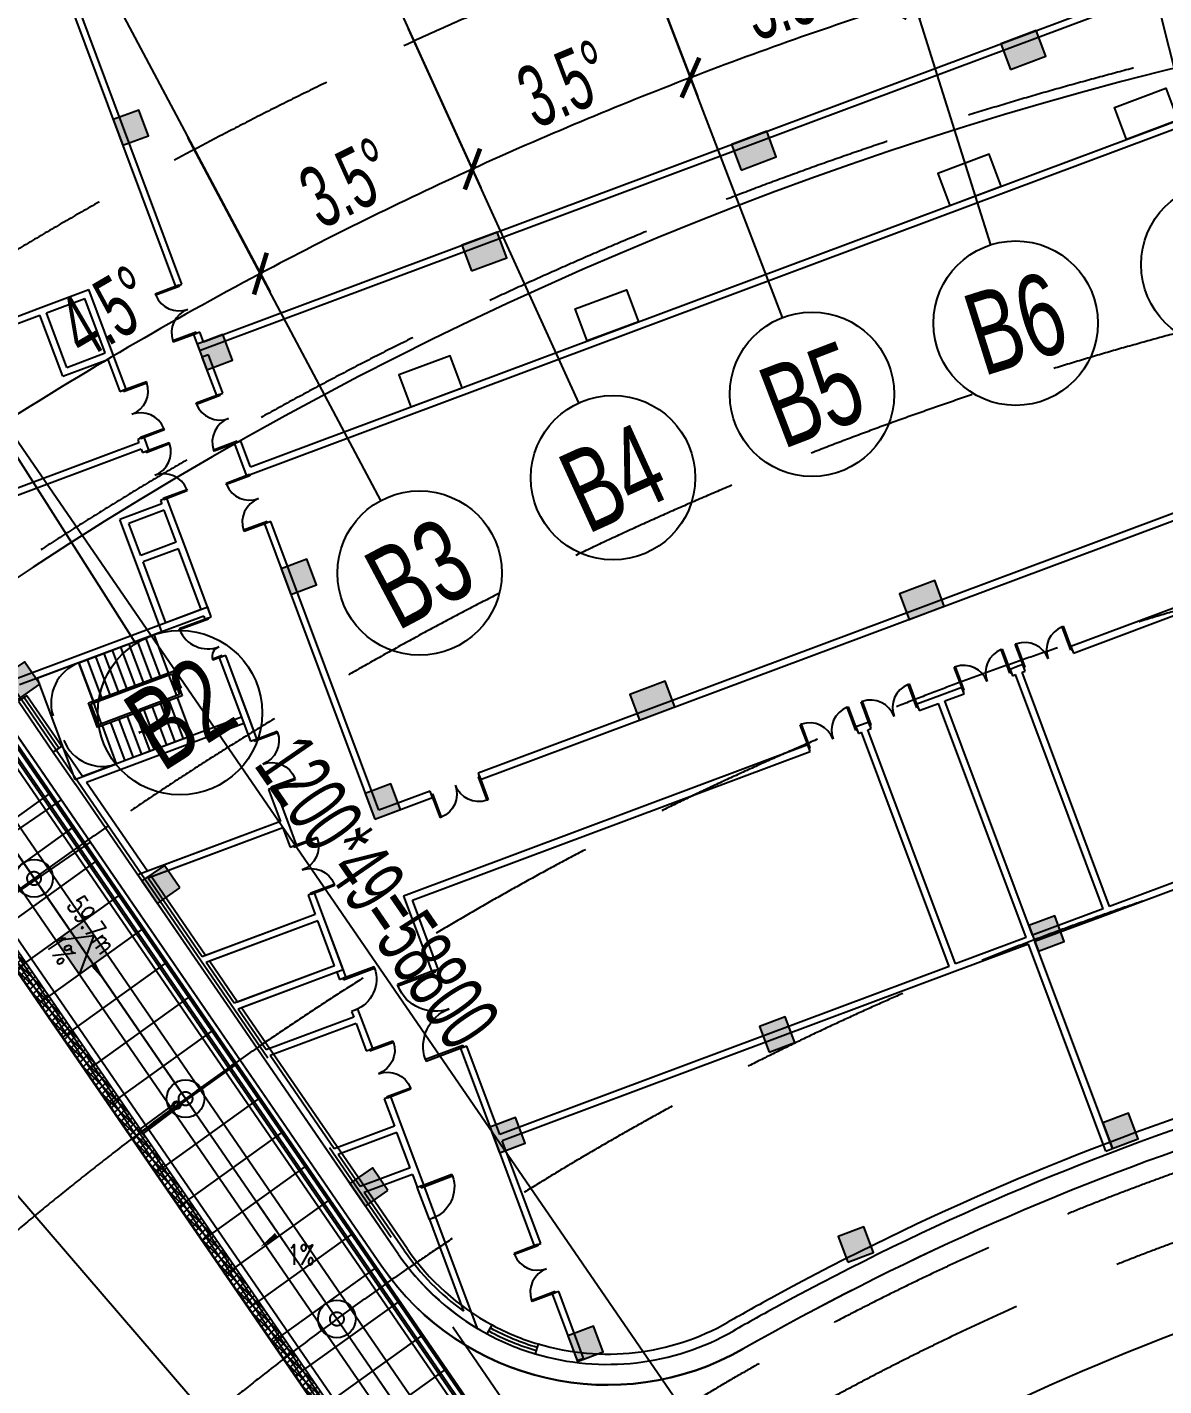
# Model space of a CAD drawing. Extents: x 1962160 to 37842216, y -162679 to 2997677.
# Drawn here: x 37553800 to 37586978, y 2824186 to 2863848 of the extents above; entities that cross this region are included whole.
import ezdxf
from ezdxf.enums import TextEntityAlignment as Align

# ---------------------------------------------------------------- set-up
doc = ezdxf.new("R2010")
doc.units = 0
doc.header["$LTSCALE"] = 1000
for name, pattern in [('CENTER', [2, 1.25, -0.25, 0.25, -0.25]), ('CENTER2', [28.575, 19.05, -3.175, 3.175, -3.175]), ('DASH', [0.35, 0.25, -0.1]), ('HIDDEN', [0.375, 0.25, -0.125])]:
    doc.linetypes.add(name, pattern=pattern)
doc.layers.get('0').update_dxf_attribs({"color": 8})
doc.layers.get('Defpoints').update_dxf_attribs({"color": 8})
for name, color, linetype in [('#幕墙线-平面', 8, 'Continuous'), ('#标注', 8, 'Continuous'), ('#虚线', 8, 'HIDDEN'), ('#轴线', 8, 'CENTER2'), ('1-WIN-1', 8, 'Continuous'), ('A-AL-E', 8, 'Continuous'), ('A-COLS-PLAN-C', 8, 'DASH'), ('A-COLS-PLAN-S', 8, 'DASH'), ('A-DETL-ALUM', 8, 'Continuous'), ('A-DIMS-SYMB', 8, 'Continuous'), ('A-FLOR', 8, 'Continuous'), ('A-FLOR-OTLN', 8, 'Continuous'), ('A-GRID', 8, 'CENTER'), ('A-HATH', 8, 'Continuous'), ('A-NOTE', 8, 'Continuous'), ('A-ROOF-DRAN', 8, 'Continuous'), ('A-STRS-HRAL', 8, 'Continuous'), ('COLUMN', 8, 'Continuous'), ('DIM', 8, 'Continuous'), ('G-ACCS', 8, 'Continuous'), ('PUB_HATCH', 8, 'Continuous'), ('周边建筑', 8, 'Continuous'), ('建-填充', 8, 'Continuous'), ('水-雨水-压力流-标识', 8, 'Continuous')]:
    doc.layers.add(name, color=color, linetype=linetype)
doc.layers.add('A-X-CHEK', color=8, linetype='Continuous', plot=False)
doc.styles.add('#文字', font='jrs.shx', dxfattribs={"width": 0.7, "bigfont": 'hztxt.shx'})
doc.styles.add('_TCH_DIM', font='SIMPLEX', dxfattribs={"bigfont": 'GBCBIG'})
doc.styles.add('JHZX', font='jrs.shx', dxfattribs={"width": 0.6, "bigfont": 'jhz.shx'})
doc.dimstyles.new('JZBZ-600', dxfattribs={"dimscale": 600, "dimtxt": 3, "dimasz": 1.5, "dimexe": 1, "dimexo": 1, "dimgap": 0.5, "dimtad": 1, "dimdec": 0, "dimdsep": 46, "dimtxsty": 'JHZX', "dimblk1": 'ARCHTICK', "dimblk2": 'ARCHTICK', "dimsah": 1, "dimcen": 0, "dimclrd": 1, "dimclre": 1, "dimclrt": 2, "dimadec": 1, "dimazin": 2, "dimtfac": 1, "dimtdec": 0, "dimtix": 1, "dimtmove": 0, "dimatfit": 3, "dimfxl": 1, "dimtolj": 1, "dimlwd": -1, "dimlwe": -1, "dimarcsym": 1})
pattern_1 = [(45, (0, 0), (-112.2532015, 112.2532015), []), (135, (0, 0), (-112.2532015, -112.2532015), [])]

# ---------------------------------------------------------------- blocks, each defined once
blk = doc.blocks.new('排水沟区域')
at = {"layer": 'A-HATH'}
h = blk.add_hatch(dxfattribs=at)
h.set_pattern_fill('ANSI37', color=256, scale=100)
h.set_pattern_definition(pattern_1)
edge = h.paths.add_edge_path()
edge.add_arc((35647973, 2918657), 124850, 126.45138, 126.6115)
edge.add_line((35573514, 3018874), (35607401, 2969568))
edge.add_arc((35647973, 2918657), 65100, 128.24317, 128.55193, ccw=False)
edge.add_line((35607676, 2969786), (35573795, 3019082))
h = blk.add_hatch(dxfattribs=at)
h.set_pattern_fill('ANSI37', color=256, scale=100)
h.set_pattern_definition(pattern_1)
edge = h.paths.add_edge_path()
edge.add_arc((35647973, 2918657), 124850, 126.45138, 126.6115)
edge.add_line((35573514, 3018874), (35607401, 2969568))
edge.add_arc((35647973, 2918657), 65100, 128.24317, 128.55193, ccw=False)
edge.add_line((35607676, 2969786), (35573795, 3019082))
blk.add_lwpolyline([(35573794, 3019082, 0.000699), (35573514, 3018874), (35607401, 2969568, -0.001347), (35607676, 2969786), (35573795, 3019082)], format="xyb", dxfattribs=at)
blk.add_lwpolyline([(35573794, 3019082, 0.000699), (35573514, 3018874), (35607401, 2969568, -0.001347), (35607676, 2969786), (35573795, 3019082)], format="xyb", dxfattribs=at)
blk = doc.blocks.new('A$C58e34137')
at = {"layer": 'A-X-CHEK'}
blk.add_blockref('排水沟区域', (-35647973, -2918657), dxfattribs=at)
blk = doc.blocks.new('雨水立管')
for radius in [80, 50]:
    blk.add_circle((0, 0), radius)
blk = doc.blocks.new('雨水')
at = {"layer": 'A-DIMS-SYMB'}
blk.add_lwpolyline([(35596256, 2990978, 0, 0, 0), (35594908, 2990011, 0, 160, 0), (35595395, 2990360, 0, 0, 0)], format="xyseb", dxfattribs=at)
at = {"layer": 'A-ROOF-DRAN'}
for points in [[(35592434, 2994217), (35591407, 2993451)], [(35592524, 2994097), (35591497, 2993331)]]:
    blk.add_lwpolyline(points, dxfattribs=at)
at = {"xscale": 1.5, "yscale": 1.5, "zscale": 1.5}
blk.add_blockref('雨水立管', (35592479, 2994157), dxfattribs=at)
at = {"layer": 'A-DIMS-SYMB', "style": '_TCH_DIM', "width": 0.705882}
blk.add_text('1%', height=595, dxfattribs=at).set_placement((35595712, 2989497))
blk = doc.blocks.new('1100')
at = {"layer": 'A-DETL-ALUM', "ltscale": 0.3}
blk.add_circle((35572079, 2737405), 550, dxfattribs=at)
blk = doc.blocks.new('_YZHK')
blk.add_circle((0, 0), 0.5)
blk = doc.blocks.new('ASDFASD')
at = {"layer": 'A-COLS-PLAN-C', "ltscale": 0.3, "xscale": 400, "yscale": 400, "zscale": 400}
for p in [(35588317, 3000776), (35592738, 2994346), (35597157, 2987915)]:
    blk.add_blockref('_YZHK', p, dxfattribs=at)
blk = doc.blocks.new('$WINLIB2D$00000001')
for points in [[(-0.5, 0.5), (-0.5, -0.5)], [(-0.5, 0.5), (0.5, 0.5)], [(0.5, -0.5), (0.5, 0.5)], [(0.5, 0.167), (-0.5, 0.167)], [(0.5, -0.167), (-0.5, -0.167)], [(-0.5, -0.5), (0.5, -0.5)]]:
    blk.add_lwpolyline(points)
blk = doc.blocks.new('$DorLib2D$00000002')
at = {"layer": '1-WIN-1'}
for p, q in [((-0.5, 0), (-0.5, 0.4875)), ((-0.475, 0.4875), (-0.5, 0.4875)), ((-0.475, 0), (-0.475, 0.4875)), ((0.475, 0), (0.475, 0.4875)), ((0.475, 0.4875), (0.5, 0.4875)), ((0.5, 0), (0.5, 0.4875)), ((-0.5, 0), (-0.475, 0)), ((0.5, 0), (0.475, 0))]:
    blk.add_line(p, q, dxfattribs=at)
for centre, start, end in [((-0.4875, 0), 0, 88.53072), ((0.4875, 0), 91.46928, 180)]:
    blk.add_arc(centre, 0.4875, start, end, dxfattribs=at)
blk = doc.blocks.new('$DorLib2D$00000225')
for p, q in [((0.475, -0.001), (0.475, 0.752)), ((0.475, 0.752), (0.5, 0.752)), ((0.5, -0.001), (0.5, 0.752)), ((-0.5, 0), (-0.5, 0.252)), ((-0.475, 0.252), (-0.5, 0.252)), ((-0.475, 0), (-0.475, 0.252)), ((-0.475, 0), (-0.5, 0)), ((0.475, -0.001), (0.5, -0.001))]:
    blk.add_line(p, q)
for centre, radius, start, end in [((0.505, -0.002), 0.755, 92.2493, 179.7238), ((-0.501, 0.003), 0.251, 359.7899, 84.0974)]:
    blk.add_arc(centre, radius, start, end)
blk = doc.blocks.new('$DorLib2D$00000001')
for p, q in [((0.45, 0.975), (0.5, 0.975)), ((0.45, 0), (0.45, 0.975)), ((0.5, 0), (0.5, 0.975)), ((0.5, 0), (0.45, 0))]:
    blk.add_line(p, q)
blk.add_arc((0.475, 0), 0.975, 91.4693, 180)
blk = doc.blocks.new('_FZH')
blk.add_lwpolyline([(-0.5, -0.5), (0.5, -0.5), (0.5, 0.5), (-0.5, 0.5)], close=True)
at = {"layer": 'PUB_HATCH'}
blk.add_solid([(-0.5, -0.5), (0.5, -0.5), (-0.5, 0.5), (0.5, 0.5)], dxfattribs=at)
blk = doc.blocks.new('567')
at = {"layer": '周边建筑'}
for p, q in [((-45977, 113305), (-43917, 105046)), ((-43723, 105094), (-45783, 113353)), ((-43288, 103348), (-10298, 111573)), ((-43434, 103105), (-10055, 111427)), ((-42344, 99563), (-9354, 107789)), ((-42296, 99369), (-9306, 107595)), ((-47895, 104878), (-46440, 105241)), ((-45956, 103301), (-46440, 105241)), ((-54820, 103152), (-47895, 104878)), ((-47750, 104709), (-46585, 104999)), ((-46174, 103349), (-46585, 104999)), ((-43917, 105046), (-43723, 105094)), ((-54771, 102958), (-47944, 104660)), ((-47484, 102817), (-47944, 104660)), ((-47338, 103059), (-47750, 104709)), ((-41177, 75951), (-55910, 103660)), ((-43360, 103639), (-43555, 103590)), ((-43555, 103590), (-43434, 103105)), ((-43288, 103348), (-43360, 103639)), ((-47484, 102817), (-46126, 103155)), ((-47338, 103059), (-46174, 103349)), ((-46126, 103155), (-45884, 102185)), ((-45690, 102233), (-45956, 103301)), ((-43191, 102959), (-43385, 102911)), ((-43385, 102911), (-43095, 101747)), ((-42901, 101795), (-43191, 102959)), ((-45884, 102185), (-45690, 102233)), ((-43095, 101747), (-42901, 101795)), ((-45327, 100778), (-45521, 100730)), ((-45278, 100584), (-45327, 100778)), ((-45497, 100633), (-52545, 98875)), ((-45448, 100439), (-52497, 98681)), ((-45521, 100730), (-45497, 100633)), ((-45448, 100439), (-45424, 100341)), ((-45424, 100341), (-45230, 100390)), ((-45230, 100390), (-45278, 100584)), ((-42538, 100340), (-42732, 100291)), ((-42732, 100291), (-42514, 99418)), ((-42344, 99563), (-42538, 100340)), ((-42514, 99418), (-42490, 99321)), ((-42490, 99321), (-42296, 99369)), ((-45037, 98789), (-46298, 98475)), ((-44867, 98934), (-45061, 98886)), ((-45061, 98886), (-45037, 98789)), ((-44819, 98740), (-44867, 98934)), ((-45984, 97213), (-46298, 98475)), ((-44989, 98595), (-46056, 98329)), ((-44747, 97625), (-44989, 98595)), ((-44528, 97576), (-44819, 98740)), ((-45814, 97359), (-46056, 98329)), ((-44747, 97625), (-45814, 97359)), ((-44020, 95538), (-44528, 97576)), ((-41933, 97914), (-42127, 97866)), ((-42127, 97866), (-39901, 88939)), ((-39756, 89181), (-41933, 97914)), ((-45452, 95078), (-45984, 97213)), ((-44698, 97431), (-45766, 97164)), ((-44239, 95587), (-44698, 97431)), ((-45306, 95321), (-45766, 97164)), ((-9769, 96658), (-36748, 89931)), ((-36700, 89737), (-9721, 96464)), ((-44045, 95635), (-49854, 94187)), ((-44239, 95587), (-45306, 95321)), ((-43972, 95344), (-44045, 95635)), ((-44190, 95393), (-49757, 94005)), ((-44190, 95393), (-45452, 95078)), ((-44190, 95393), (-44166, 95296)), ((-44190, 95393), (-44166, 95296)), ((-44166, 95296), (-43972, 95344)), ((-44166, 95296), (-43972, 95344)), ((-43972, 95344), (-44020, 95538)), ((-47965, 94452), (-45694, 95018)), ((-46451, 94829), (-46163, 93675)), ((-46199, 94892), (-45911, 93738)), ((-45947, 94955), (-45659, 93800)), ((-45694, 95018), (-45406, 93863)), ((-5943, 94932), (-19139, 91642)), ((-47965, 94452), (-49226, 94137)), ((-47965, 94452), (-47677, 93297)), ((-47677, 93297), (-47965, 94452)), ((-47712, 94515), (-47425, 93360)), ((-47460, 94578), (-47172, 93423)), ((-47208, 94641), (-46920, 93486)), ((-46956, 94704), (-46668, 93549)), ((-46703, 94766), (-46415, 93612)), ((-19090, 91448), (-6088, 94690)), ((-49226, 94137), (-48464, 91081)), ((-43682, 94180), (-43876, 94132)), ((-43682, 94180), (-43876, 94132)), ((-43876, 94132), (-43428, 92337)), ((-43876, 94132), (-43247, 91609)), ((-43210, 92288), (-43682, 94180)), ((-43053, 91657), (-43682, 94180)), ((-47822, 93261), (-45261, 93900)), ((-47750, 93217), (-45305, 93827)), ((-47662, 93239), (-45392, 93805)), ((-45235, 93174), (-45392, 93805)), ((-45305, 93827), (-45147, 93196)), ((-45261, 93900), (-45075, 93153)), ((-47636, 92514), (-47822, 93261)), ((-47592, 92587), (-47750, 93217)), ((-47505, 92608), (-47662, 93239)), ((-46476, 92865), (-47592, 92587)), ((-46476, 92865), (-47505, 92608)), ((-46293, 92347), (-46476, 92865)), ((-45147, 93196), (-46378, 92889)), ((-45235, 93174), (-46378, 92889)), ((-46190, 92355), (-46378, 92889)), ((-45075, 93153), (-46358, 92832)), ((-45941, 91710), (-46229, 92865)), ((-45689, 91773), (-45977, 92928)), ((-45437, 91836), (-45725, 92990)), ((-45184, 91899), (-45472, 93053)), ((-44932, 91962), (-45220, 93116)), ((-46456, 92808), (-47636, 92514)), ((-47203, 91395), (-47491, 92550)), ((-47203, 91395), (-47491, 92550)), ((-46950, 91458), (-47238, 92613)), ((-46698, 91521), (-46986, 92676)), ((-46446, 91584), (-46734, 92739)), ((-46194, 91647), (-46481, 92802)), ((-48737, 92087), (-49002, 91947)), ((-48233, 91139), (-48737, 92087)), ((-43428, 92337), (-48233, 91139)), ((-43380, 92142), (-48136, 90957)), ((-46315, 92191), (-46107, 92361)), ((-46137, 92204), (-46315, 92191)), ((-46107, 92361), (-46293, 92347)), ((-46059, 91681), (-46240, 92196)), ((-45961, 91705), (-46137, 92204)), ((-43380, 92142), (-43247, 91609)), ((-43053, 91657), (-43210, 92288)), ((-49002, 91947), (-48473, 90951)), ((-46059, 91681), (-47203, 91395)), ((-44932, 91962), (-45961, 91705)), ((-43247, 91609), (-43053, 91657)), ((-43247, 91609), (-43053, 91657)), ((-19139, 91642), (-19090, 91448)), ((-48464, 91081), (-47203, 91395)), ((-20788, 91231), (-20982, 91182)), ((-20594, 91279), (-20788, 91231)), ((-20546, 91085), (-20594, 91279)), ((-46900, 87993), (-48473, 90951)), ((-46660, 88181), (-48136, 90957)), ((-20982, 91182), (-20934, 90988)), ((-20934, 90988), (-20837, 91013)), ((-19071, 83929), (-20837, 91013)), ((-20643, 91061), (-20546, 91085)), ((-18877, 83978), (-20643, 91061)), ((-23117, 90650), (-23796, 90481)), ((-23796, 90481), (-23748, 90287)), ((-23748, 90287), (-23166, 90432)), ((-21400, 83349), (-23166, 90432)), ((-22438, 90820), (-23117, 90650)), ((-22972, 90480), (-22389, 90625)), ((-21205, 83397), (-22972, 90480)), ((-22389, 90625), (-22438, 90820)), ((-42690, 90202), (-42884, 90153)), ((-42690, 90202), (-42884, 90153)), ((-42884, 90153), (-42642, 89183)), ((-42884, 90153), (-42642, 89183)), ((-42424, 89134), (-42690, 90202)), ((-42424, 89134), (-42690, 90202)), ((-25446, 90070), (-25640, 90021)), ((-25252, 90118), (-25446, 90070)), ((-25203, 89924), (-25252, 90118)), ((-27095, 89658), (-39321, 86610)), ((-36748, 89931), (-36700, 89737)), ((-27047, 89464), (-27095, 89658)), ((-25640, 90021), (-25591, 89827)), ((-25591, 89827), (-25494, 89851)), ((-23728, 82768), (-25494, 89851)), ((-25300, 89900), (-25203, 89924)), ((-23534, 82817), (-25300, 89900)), ((-39901, 88939), (-38155, 89374)), ((-38203, 89568), (-39756, 89181)), ((-39078, 86464), (-27047, 89464)), ((-38155, 89374), (-38203, 89568)), ((-42642, 89183), (-46960, 88106)), ((-42594, 88989), (-46664, 87974)), ((-42642, 89183), (-46660, 88181)), ((-42594, 88989), (-46564, 87999)), ((-42594, 88989), (-42448, 88407)), ((-42594, 88989), (-42448, 88407)), ((-42254, 88455), (-42424, 89134)), ((-42254, 88455), (-42424, 89134)), ((-42448, 88407), (-42254, 88455)), ((-42448, 88407), (-42254, 88455)), ((-45497, 85354), (-46960, 88106)), ((-45497, 85354), (-46900, 87993)), ((-45357, 85517), (-46664, 87974)), ((-45257, 85542), (-46564, 87999)), ((-4274, 87413), (-18925, 83760)), ((-4322, 87607), (-18877, 83978)), ((-41892, 87000), (-42086, 86951)), ((-41892, 87000), (-42086, 86951)), ((-42086, 86951), (-41940, 86369)), ((-42086, 86951), (-41940, 86369)), ((-41722, 86321), (-41892, 87000)), ((-41722, 86321), (-41892, 87000)), ((-39321, 86610), (-38752, 84330)), ((-41940, 86369), (-45357, 85517)), ((-41892, 86175), (-45260, 85335)), ((-41940, 86369), (-45257, 85542)), ((-41892, 86175), (-45160, 85360)), ((-41553, 84817), (-41892, 86175)), ((-41553, 84817), (-41892, 86175)), ((-41311, 84671), (-41722, 86321)), ((-41335, 84768), (-41722, 86321)), ((-38558, 84378), (-39078, 86464)), ((-44723, 83899), (-45497, 85354)), ((-44723, 83899), (-45497, 85354)), ((-44583, 84061), (-45260, 85335)), ((-44483, 84086), (-45160, 85360)), ((-41553, 84817), (-44583, 84061)), ((-41505, 84623), (-44486, 83879)), ((-41553, 84817), (-44483, 84086)), ((-41311, 84671), (-44386, 83904)), ((-41505, 84623), (-41451, 84407)), ((-41257, 84456), (-41335, 84768)), ((-41451, 84407), (-41257, 84456)), ((-38752, 84330), (-38558, 84378)), ((-40647, 76233), (-44723, 83899)), ((-43949, 82443), (-44723, 83899)), ((-43809, 82605), (-44486, 83879)), ((-40382, 76374), (-44386, 83904)), ((-19071, 83929), (-21205, 83397)), ((-18925, 83760), (-21157, 83203)), ((-41015, 83485), (-41209, 83437)), ((-41209, 83437), (-41166, 83264)), ((-40948, 83216), (-41015, 83485)), ((-21400, 83349), (-23534, 82817)), ((-41166, 83264), (-43809, 82605)), ((-41118, 83070), (-43712, 82423)), ((-41118, 83070), (-40912, 82245)), ((-40718, 82294), (-40948, 83216)), ((-21351, 83155), (-23583, 82598)), ((-19790, 76895), (-21351, 83155)), ((-19596, 76943), (-21157, 83203)), ((-23728, 82768), (-37312, 79381)), ((-23583, 82598), (-37264, 79187)), ((-42304, 79349), (-43949, 82443)), ((-42164, 79511), (-43712, 82423)), ((-40912, 82245), (-40718, 82294)), ((-37978, 82050), (-38172, 82001)), ((-38172, 82001), (-37482, 79236)), ((-37312, 79381), (-37978, 82050)), ((-40355, 80838), (-40549, 80790)), ((-40549, 80790), (-40344, 79965)), ((-40125, 79917), (-40355, 80838)), ((-40344, 79965), (-42164, 79511)), ((-40295, 79771), (-42067, 79330)), ((-40029, 78704), (-40295, 79771)), ((-39811, 78655), (-40125, 79917)), ((-41675, 78166), (-42304, 79349)), ((-41535, 78329), (-42067, 79330)), ((-37482, 79236), (-36684, 76034)), ((-36490, 76082), (-37264, 79187)), ((-40029, 78704), (-41535, 78329)), ((-39689, 78168), (-39811, 78655)), ((-40648, 76234), (-41675, 78166)), ((-39981, 78510), (-41438, 78147)), ((-40471, 76328), (-41438, 78147)), ((-39981, 78510), (-39884, 78119)), ((-39884, 78119), (-39689, 78168)), ((-39446, 77193), (-39689, 78168)), ((-39640, 77144), (-39884, 78119)), ((-39446, 77193), (-39640, 77144)), ((-39640, 77144), (-38949, 74373)), ((-38607, 73828), (-39446, 77193)), ((-19790, 76895), (-19596, 76943)), ((-36684, 76034), (-36490, 76082)), ((-36127, 74627), (-36321, 74578)), ((-36321, 74578), (-35818, 72562)), ((-35624, 72610), (-36127, 74627)), ((-38342, 73634), (-38170, 73880)), ((-36896, 73175), (-37014, 72899)), ((-35818, 72562), (-35624, 72610))]:
    blk.add_line(p, q, dxfattribs=at)
for points, format in [([(-1000, 78694, 0.098236), (-30965, 72352, -0.389733), (-41177, 75951), (-55910, 103660, -0.432463), (-52158, 114698, -0.001332), (-51546, 114974, -0.001332)], "xyb"), ([(-45287, 94497, 0, 0, 0), (-48527, 93689, 0, 0, 0), (-48062, 91825, 0, 0, 0), (-46170, 92297, 0, 80, 0), (-46461, 92224, 0, 0, 0)], "xyseb"), ([(-44880, 92619, 0, 0, 0), (-46015, 92336, 0, 80, 0), (-45724, 92408, 0, 0, 0)], "xyseb")]:
    blk.add_lwpolyline(points, format=format, dxfattribs=at)
for points in [[(-15855, 106168), (-16097, 107138), (-14545, 107525), (-14303, 106555)], [(-19639, 105224), (-19881, 106195), (-21434, 105808), (-21192, 104837)], [(-32156, 102104), (-32398, 103074), (-30846, 103461), (-30604, 102491)], [(-35940, 101160), (-36182, 102130), (-37735, 101743), (-37493, 100773)]]:
    blk.add_lwpolyline(points, close=True, dxfattribs=at)
for centre, radius, start, end in [((-47662, 93239), 1250, 104, 191.2487), ((-47493, 92560), 1200, 194.4775, 284), ((0, 0), 79600, 90.64783, 112.05721), ((0, 0), 79300, 90.65028, 112.05727), ((0, 0), 78700, 90.72805, 113.17007), ((-34113, 79707), 7400, 208, 235.1487), ((-34113, 79707), 7400, 208.0118, 232.603), ((-34113, 79707), 7200, 208.012, 227.8011), ((-34113, 79707), 7100, 208, 235.1487), ((-34113, 79707), 8000, 208, 293.1701), ((-34113, 79707), 7200, 235.1487, 246.9218), ((-34113, 79707), 7100, 235.1487, 246.9218), ((-1683, 4041), 75222, 112.02483, 113.20245), ((-34113, 79707), 7400, 235.1487, 246.9218), ((-34113, 79707), 7300, 235.1487, 246.9218), ((-1683, 4041), 74922, 112.02476, 113.20251), ((-34113, 79707), 7100, 246.9218, 293.1701), ((-34113, 79707), 7400, 246.9218, 293.1708)]:
    blk.add_arc(centre, radius, start, end, dxfattribs=at)
at = {"layer": 'COLUMN'}
for p, xscale, yscale, zscale, rotation in [((-44691, 109800), 800.0000000003402, 800.0000000003402, 800.0000000003402, 13.99999999997211), ((-18546, 109104), 1099.999999999926, 799.9999999999873, 799.999999999987, 14.00000000000297), ((-26696, 107072), 1099.999999999926, 799.9999999999873, 799.999999999987, 14.00000000000297), ((-34847, 105040), 1099.999999999926, 799.9999999999873, 799.999999999987, 14.00000000000297), ((-42997, 103008), 800.0000000001004, 800.0000000001004, 800.0000000001004, 13.9999999999721), ((-41304, 96216), 799.9999999999732, 799.9999999999732, 799.9999999999732, 14.00000000000445), ((-49705, 94121), 800.0000000002524, 800.0000000002524, 800.0000000002524, 117.9999999999917), ((-23309, 93488), 1099.999999999926, 799.9999999999873, 799.999999999987, 14.00000000000297), ((-31460, 91456), 1099.999999999926, 799.9999999999873, 799.999999999987, 14.00000000000297), ((-39610, 89424), 799.999999999987, 799.999999999987, 799.999999999987, 14.00000000000849), ((-46318, 87751), 799.9999999999376, 799.9999999999376, 799.9999999999376, 117.9999999999848), ((-20793, 83397), 800.0000000005235, 800.0000000005235, 800.0000000005235, 14.00000000002469), ((-28944, 81365), 800.0000000004529, 800.0000000004529, 800.0000000004529, 14.00000000000447), ((-37094, 79333), 800.0000000003544, 800.0000000003544, 800.0000000003544, 13.99999999997616), ((-41286, 78287), 800.0000000000465, 800.0000000000465, 800.0000000000465, 117.9999999999995), ((-19305, 77430), 800.0000000005235, 800.0000000005235, 800.0000000005235, 14.00000000002469), ((-27357, 75010), 800.0000000003544, 800.0000000003544, 800.0000000003544, 13.99999999997616), ((-35522, 73026), 800.0000000003544, 800.0000000003544, 800.0000000003544, 13.99999999997616)]:
    blk.add_blockref('_FZH', p, dxfattribs=dict(at, xscale=xscale, yscale=yscale, zscale=zscale, rotation=rotation))
at = {"layer": '周边建筑'}
for name, p, xscale, yscale, zscale, rotation in [('$DorLib2D$00000002', (-43639, 104342), 1500, 1500, 1500, 103.9999999999999), ('$DorLib2D$00000002', (-45605, 101482), 1500, 1500, -1500, 284.0000000000049), ('$DorLib2D$00000002', (-42816, 101043), 1500.000000000001, 1500.000000000001, 1500.000000000001, 103.9999999999971), ('$DorLib2D$00000002', (-45146, 99638), 1500, 1500, -1500, 284.0000000000013), ('$DorLib2D$00000002', (-42212, 98617), 1500, 1500, 1500, 103.9999999999994), ('$DorLib2D$00000225', (-43924, 94738), 1200, 1200, 200, 104.0000000000005), ('$DorLib2D$00000225', (-43924, 94738), 1200, 1200, 1200, 104.0000000000039), ('$WINLIB2D$00000001', (-49292, 92812), 1800, 300, -1800, 297.9999999999936), ('$DorLib2D$00000002', (-19842, 91364), 1500, 1500, 200, 14.00000000000031), ('$DorLib2D$00000002', (-42968, 90905), -1500, 1500, 200, 284.0000000000074), ('$DorLib2D$00000002', (-42968, 90905), -1500, 1500, 1500, 284.0000000000039), ('$DorLib2D$00000002', (-21686, 90904), 1500.000000000001, 1500.000000000001, 200, 14.00000000000847), ('$DorLib2D$00000002', (-24500, 90202), 1500, 1500, 200, 13.99999999999165), ('$DorLib2D$00000002', (-26343, 89743), 1500, 1500, 200, 14.00000000000059), ('$DorLib2D$00000002', (-37451, 89653), -1500, 1500, 1500, 193.9999999999991), ('$DorLib2D$00000002', (-42170, 87703), -1500, 1500, 200, 283.9999999999999), ('$DorLib2D$00000002', (-42170, 87703), -1500, 1500, 1500, 283.9999999999999), ('$DorLib2D$00000001', (-41233, 83946), -1000, 1000, 1000, 284.0000000000084), ('$DorLib2D$00000002', (-38365, 83190), -2400, 2400, 200, 104.000000000001), ('$DorLib2D$00000002', (-40634, 81542), -1500.000000000001, 1500, 1500, 283.9999999999999), ('$DorLib2D$00000001', (-39665, 77656), -1004.987562112109, 1004.987562112109, 1004.987562112109, 284.0000000000005), ('$DorLib2D$00000002', (-36405, 75330), 1500, 1500, 200, 103.9999999999939)]:
    blk.add_blockref(name, p, dxfattribs=dict(at, xscale=xscale, yscale=yscale, zscale=zscale, rotation=rotation))
blk = doc.blocks.new('总体道路0521')
at = {"layer": 'G-ACCS'}
for p, q in [((35647894.714, 2918750.529), (35647920.523, 2918720.576)), ((35647913.643, 2918741.594), (35647906.59, 2918736.746)), ((35647914.493, 2918740.358), (35647907.575, 2918735.603))]:
    blk.add_line(p, q, dxfattribs=at)
for radius, start, end in [(223.8, 90.76885, 156.65307), (73.7, 98.77218, 123.10634), (69.7, 98.78773, 125.19876)]:
    blk.add_arc((35647972.511, 2918657.177), radius, start, end, dxfattribs=at)
blk = doc.blocks.new('A$C06ac024f')
at = {"layer": 'A-AL-E'}
blk.add_line((-40454, 51005), (-75103, 101420), dxfattribs=at)
for points in [[(-64301, 108590, 0.018664), (-72220, 103492), (-37611, 53136)], [(-64283, 108543, 0.018548), (-72151, 103480), (-37570, 53165)], [(-40572, 50911), (-75196, 101289, 0.031569), (-87349, 91016)]]:
    blk.add_lwpolyline(points, format="xyb", dxfattribs=at)
at = {"layer": 'A-DIMS-SYMB'}
blk.add_lwpolyline([(-59480, 81862, 0, 0, 0), (-57578, 79095, 0, 160, 0), (-57917, 79590, 0, 0, 0)], format="xyseb", dxfattribs=at)
at = {"layer": 'A-FLOR-OTLN'}
blk.add_lwpolyline([(-72884, 101368), (-39027, 52105)], dxfattribs=at)
at = {"layer": 'A-STRS-HRAL'}
blk.add_lwpolyline([(-37896, 52933), (-71742, 102179, -0.0004), (-71579, 102294), (-37734, 53049, 0.000768)], format="xyb", close=True, dxfattribs=at)
blk.add_lwpolyline([(-74016, 100544), (-40139, 51253, 0.00077), (-40297, 51129), (-74177, 100425, -0.000401), (-74016, 100544)], format="xyb", dxfattribs=at)
at = {"xscale": 1000, "yscale": 1000, "zscale": 1000}
blk.add_blockref('总体道路0521', (-35647972511, -2918657177), dxfattribs=at)
at = {"layer": 'A-COLS-PLAN-S'}
blk.add_blockref('ASDFASD', (-35647973, -2918657), dxfattribs=at)
at = {"layer": 'A-ROOF-DRAN'}
blk.add_blockref('雨水', (-35647973, -2918657), dxfattribs=at)
at = {"layer": 'A-STRS-HRAL', "rotation": 6.499999999994645}
blk.add_blockref('567', (0, 0), dxfattribs=at)
at = {"layer": '周边建筑', "rotation": 6.499999999994645}
blk.add_blockref('567', (0, 0), dxfattribs=at)
at = {"layer": '水-雨水-压力流-标识'}
for p in [(-35631736, -2655283), (-35627315, -2661716), (-35622897, -2668145)]:
    blk.add_blockref('1100', p, dxfattribs=at)
at = {"layer": 'A-NOTE', "style": '_TCH_DIM', "width": 0.705882}
for s, p in [('59.7m', (-58729, 81336)), ('1%', (-59353, 80203))]:
    blk.add_text(s, height=595, rotation=304.5096, dxfattribs=at).set_placement(p)
blk = doc.blocks.new('A$C41f195f4')
at = {"layer": '建-填充', "ltscale": 10}
h = blk.add_hatch(color=256, dxfattribs=at)
h.dxf.hatch_style = 1
h.paths.add_polyline_path([(-59017, 80292), (-58193, 80858), (-57525, 79887), (-58337, 79303)])
at = {"layer": 'DIM', "ltscale": 10}
blk.add_lwpolyline([(-59017, 80292), (-57910, 80446), (-58337, 79303)], dxfattribs=at)
blk = doc.blocks.new('A$C80b62fe7')
at = {"layer": '#幕墙线-平面'}
for p, q in [((32917, 240541), (-2164, 291584)), ((32093, 239975), (-2988, 291018))]:
    blk.add_line(p, q, dxfattribs=at)
for points in [[(6636, 297634, 0.019059), (-1460, 292412), (33691, 241268)], [(6768, 297410, 0.018548), (-1099, 292347), (33905, 241415)], [(31120, 239306), (-4082, 290526, 0.032102), (-16478, 280071, 0.032102)], [(30906, 239159), (-4144, 290156, 0.031569), (-16298, 279883)]]:
    blk.add_lwpolyline(points, format="xyb", dxfattribs=at)
for radius, start, end in [(128529, 333.50225, 195.7758), (127529, 333.53985, 195.7884)]:
    blk.add_arc((71052, 188867), radius, start, end, dxfattribs=at)
blk = doc.blocks.new('DASWQE')
at = {"layer": '#幕墙线-平面', "ltscale": 10}
for points in [[(-59175, 84612), (-62221, 82422)], [(-58496, 83623), (-61541, 81433)], [(-57816, 82634), (-60862, 80444)], [(-57136, 81645), (-60182, 79455)], [(-56457, 80656), (-59502, 78466)], [(-55777, 79667), (-58823, 77477)], [(-55097, 78678), (-58143, 76488)], [(-54418, 77689), (-57463, 75499)], [(-53738, 76700), (-56784, 74510)], [(-53058, 75711), (-56104, 73521)], [(-52379, 74722), (-55424, 72533)], [(-51699, 73733), (-54745, 71544)], [(-51019, 72744), (-54065, 70555)], [(-50339, 71755), (-53385, 69566)], [(-49660, 70767), (-52705, 68577)], [(-48980, 69778), (-52026, 67588)], [(-48300, 68789), (-51346, 66599)], [(-47621, 67800), (-50666, 65610)]]:
    blk.add_lwpolyline(points, dxfattribs=at)
at = {"layer": 'DIM', "ltscale": 10}
blk.add_blockref('A$C80b62fe7', (-71047, -188863), dxfattribs=at)
blk = doc.blocks.new('_ARCHTICK')
at = {"const_width": 0.15}
blk.add_lwpolyline([(-0.5, -0.5), (0.5, 0.5)], dxfattribs=at)
blk = doc.blocks.new('*D189')
at = {"layer": '#标注', "color": 1, "transparency": 16777216}
for p, q in [((36743040, 3037776), (36746799, 3025855)), ((36735838, 3035261), (36740318, 3023591))]:
    blk.add_line(p, q, dxfattribs=at)
blk.add_arc((36780595, 2918663), 112993, 107.49913, 110.9993, dxfattribs=at)
at = {"layer": 'Defpoints', "color": 0, "transparency": 16777216}
for p in [(36742860, 3038348), (36735623, 3035821), (36744431, 3025713), (36780595, 2918663)]:
    blk.add_point(p, dxfattribs=at)
at = {"layer": '#标注', "color": 1, "transparency": 16777216, "xscale": 900, "yscale": 900, "zscale": 900}
for p, rotation in [((36746619, 3026427), 17.49912631147491), ((36740103, 3024152), 200.999302439513)]:
    blk.add_blockref('_ARCHTICK', p, dxfattribs=dict(at, rotation=rotation))
at = {"layer": '#标注', "color": 2, "transparency": 16777216, "insert": (36742948, 3026472), "char_height": 1800, "attachment_point": 5, "rotation": 19.2492, "style": 'JHZX'}
blk.add_mtext('\\A1;3.5°', dxfattribs=at)
blk = doc.blocks.new('*D190')
at = {"layer": '#标注', "color": 1, "transparency": 16777216}
for p, q in [((36735838, 3035261), (36740318, 3023591)), ((36728803, 3032311), (36733987, 3020937))]:
    blk.add_line(p, q, dxfattribs=at)
blk.add_arc((36780595, 2918663), 112993, 110.9993, 114.49948, dxfattribs=at)
at = {"layer": 'Defpoints', "color": 0, "transparency": 16777216}
for p in [(36735623, 3035821), (36728555, 3032857), (36737963, 3023305), (36780595, 2918663)]:
    blk.add_point(p, dxfattribs=at)
at = {"layer": '#标注', "color": 1, "transparency": 16777216, "xscale": 900, "yscale": 900, "zscale": 900}
for p, rotation in [((36740103, 3024152), 20.99930243952382), ((36733738, 3021483), 204.4994813636579)]:
    blk.add_blockref('_ARCHTICK', p, dxfattribs=dict(at, rotation=rotation))
at = {"layer": '#标注', "color": 2, "transparency": 16777216, "insert": (36736436, 3023972), "char_height": 1800, "attachment_point": 5, "rotation": 22.7494, "style": 'JHZX'}
blk.add_mtext('\\A1;3.5°', dxfattribs=at)
blk = doc.blocks.new('*D191')
at = {"layer": '#标注', "color": 1, "transparency": 16777216}
for p, q in [((36728803, 3032311), (36733987, 3020937)), ((36721962, 3028937), (36727830, 3017900))]:
    blk.add_line(p, q, dxfattribs=at)
blk.add_arc((36780595, 2918663), 112993, 114.49948, 117.99966, dxfattribs=at)
at = {"layer": 'Defpoints', "color": 0, "transparency": 16777216}
for p in [(36728555, 3032857), (36721680, 3029467), (36731654, 3020507), (36780595, 2918663)]:
    blk.add_point(p, dxfattribs=at)
at = {"layer": '#标注', "color": 1, "transparency": 16777216, "xscale": 900, "yscale": 900, "zscale": 900}
for p, rotation in [((36733738, 3021483), 24.49948136366813), ((36727548, 3018430), 207.9996618949444)]:
    blk.add_blockref('_ARCHTICK', p, dxfattribs=dict(at, rotation=rotation))
at = {"layer": '#标注', "color": 2, "transparency": 16777216, "insert": (36730089, 3021080), "char_height": 1800, "attachment_point": 5, "rotation": 26.2496, "style": 'JHZX'}
blk.add_mtext('\\A1;3.5°', dxfattribs=at)
blk = doc.blocks.new('*D192')
at = {"layer": '#标注', "color": 1, "transparency": 16777216}
for p, q in [((36721962, 3028937), (36727830, 3017900)), ((36713490, 3023997), (36720206, 3013454))]:
    blk.add_line(p, q, dxfattribs=at)
blk.add_arc((36780595, 2918663), 112993, 117.99966, 122.49991, dxfattribs=at)
at = {"layer": 'Defpoints', "color": 0, "transparency": 16777216}
for p in [(36721680, 3029467), (36713167, 3024503), (36724955, 3017007), (36780595, 2918663)]:
    blk.add_point(p, dxfattribs=at)
at = {"layer": '#标注', "color": 1, "transparency": 16777216, "xscale": 900, "yscale": 900, "zscale": 900}
for p, rotation in [((36727548, 3018430), 27.99966189493766), ((36719884, 3013960), 212.4999107683865)]:
    blk.add_blockref('_ARCHTICK', p, dxfattribs=dict(at, rotation=rotation))
at = {"layer": '#标注', "color": 2, "transparency": 16777216, "insert": (36723067, 3017307), "char_height": 1800, "attachment_point": 5, "rotation": 30.2498, "style": 'JHZX'}
blk.add_mtext('\\A1;4.5°', dxfattribs=at)
blk = doc.blocks.new('*D235')
at = {"layer": '#标注', "color": 1, "transparency": 16777216}
for p, q in [((36709851, 3021595), (36719200, 3007992)), ((36869683, 3006201), (36857910, 2994633))]:
    blk.add_line(p, q, dxfattribs=at)
blk.add_arc((36780595, 2918663), 108993, 44.49706, 124.5, dxfattribs=at)
at = {"layer": 'Defpoints', "color": 0, "transparency": 16777216}
for p in [(36709511, 3022089), (36815783, 3021819), (36870111, 3006621), (36780595, 2918663)]:
    blk.add_point(p, dxfattribs=at)
at = {"layer": '#标注', "color": 1, "transparency": 16777216, "xscale": 900, "yscale": 900, "zscale": 900}
for p, rotation in [((36718860, 3008487), 214.4999999999932), ((36858338, 2995053), 314.4970587916025)]:
    blk.add_blockref('_ARCHTICK', p, dxfattribs=dict(at, rotation=rotation))
at = {"layer": '#标注', "color": 2, "transparency": 16777216, "insert": (36791159, 3028348), "char_height": 1800, "attachment_point": 5, "rotation": 354.4985, "style": 'JHZX'}
blk.add_mtext('\\A1;80°', dxfattribs=at)
blk = doc.blocks.new('*U247')
blk.add_line((0, -20), (0, 0))
blk.add_circle((0, -24), 4)
at = {"style": 'JHZX', "width": 0.75}
blk.add_attdef('AXES', text='', height=4, dxfattribs=at).set_placement((0, -24), align=Align.MIDDLE_CENTER)
blk = doc.blocks.new('DOTE-11')
at = {"layer": '#虚线', "ltscale": 20}
for radius, start, end in [(117100, 53.5, 124.5), (109300, 53.5, 124.5), (101500, 53.5, 124.5), (93700, 53.5, 124.5), (85900, 53.5, 124.5), (78100, 53.5, 124.5), (93700, 127.74258, 208), (85900, 128.03738, 208)]:
    blk.add_arc((36780599, 2918657), radius, start, end, dxfattribs=at)
at = {"layer": '#轴线'}
for p, q in [((36743952, 2971978), (36697563, 3039474)), ((36741799, 2970432), (36705958, 3022581))]:
    blk.add_line(p, q, dxfattribs=at)
for radius, start, end in [(146600, 324.5, 183.99981), (138800, 324.5, 210.18842), (130400, 324.5, 210.32938), (127950, 324.5, 210.37401), (101500, 124.5, 127.49316), (93700, 124.5, 127.74258), (76200, 92.5005, 128.39118), (85900, 124.5, 128.03738)]:
    blk.add_arc((36780599, 2918657), radius, start, end, dxfattribs=at)
blk = doc.blocks.new('*D359')
at = {"layer": '#标注', "color": 1, "ltscale": 10, "transparency": 16777216}
for p, q in [((37542737, 2859639), (37546878, 2862484)), ((37546383, 2862145), (37579688, 2813686)), ((37576042, 2811180), (37580182, 2814026))]:
    blk.add_line(p, q, dxfattribs=at)
at = {"layer": 'Defpoints', "color": 0, "ltscale": 10, "transparency": 16777216}
for p in [(37542243, 2859299), (37579688, 2813686), (37575548, 2810840)]:
    blk.add_point(p, dxfattribs=at)
at = {"layer": '#标注', "color": 1, "ltscale": 10, "transparency": 16777216, "xscale": 900, "yscale": 900, "zscale": 900}
for p, rotation in [((37546383, 2862145), 124.5001924570574), ((37579688, 2813686), 304.5001924570574)]:
    blk.add_blockref('_ARCHTICK', p, dxfattribs=dict(at, rotation=rotation))
at = {"layer": '#标注', "color": 2, "ltscale": 10, "transparency": 16777216, "insert": (37564025, 2838595), "char_height": 1800, "attachment_point": 5, "rotation": 304.5002, "style": 'JHZX'}
blk.add_mtext('\\A1;1200*49=58800', dxfattribs=at)
blk = doc.blocks.new('ZW-5001')
at = {"layer": '#标注'}
ref = blk.add_blockref('*U247', (36752172.3, 3032666.8), dxfattribs=dict(at, xscale=600, yscale=600, rotation=14.00006961268009))
ref.add_attrib('AXES', 'B7', dxfattribs={"layer": '0', "height": 2400, "rotation": 14.00007, "style": '#文字', "width": 0.7}).set_placement((36755656, 3018694.6), align=Align.MIDDLE_CENTER)
ref = blk.add_blockref('*U247', (36745265.3, 3030718.8), dxfattribs=dict(at, xscale=600, yscale=600, rotation=17.50003618908847))
ref.add_attrib('AXES', 'B6', dxfattribs={"layer": '0', "height": 2400, "rotation": 17.50004, "style": '#文字', "width": 0.7}).set_placement((36749595.5, 3016985.3), align=Align.MIDDLE_CENTER)
ref = blk.add_blockref('*U247', (36738490.1, 3028352.8), dxfattribs=dict(at, xscale=600, yscale=600, rotation=21.00000276549653))
ref.add_attrib('AXES', 'B5', dxfattribs={"layer": '0', "height": 2400, "rotation": 21, "style": '#文字', "width": 0.7}).set_placement((36743650.5, 3014909.2), align=Align.MIDDLE_CENTER)
ref = blk.add_blockref('*U247', (36731871.9, 3025577.5), dxfattribs=dict(at, xscale=599.9999999999999, yscale=599.9999999999999, rotation=24.49996934190458))
ref.add_attrib('AXES', 'B4', dxfattribs={"layer": '0', "height": 2400, "rotation": 24.49997, "style": '#文字', "width": 0.7}).set_placement((36737843.5, 3012474.1), align=Align.MIDDLE_CENTER)
ref = blk.add_blockref('*U247', (36725435.5, 3022403.4), dxfattribs=dict(at, xscale=600, yscale=600, rotation=27.99993591831275))
ref.add_attrib('AXES', 'B3', dxfattribs={"layer": '0', "height": 2400, "rotation": 27.99994, "style": '#文字', "width": 0.7}).set_placement((36732195.9, 3009689), align=Align.MIDDLE_CENTER)
ref = blk.add_blockref('*U247', (36717465.8, 3017755.7), dxfattribs=dict(at, xscale=600.0000000000001, yscale=600.0000000000001, rotation=32.49991076889408))
ref.add_attrib('AXES', 'B2', dxfattribs={"layer": '0', "height": 2400, "rotation": 32.49991, "style": '#文字', "width": 0.7}).set_placement((36725202.9, 3005610.8), align=Align.MIDDLE_CENTER)
for base, p1, p2, picture, middle in [((36815783.2, 3021819.5), (36870111.4, 3006621.3), (36709511.5, 3022089.5), '*D235', (36791159.2, 3028348.4)), ((36744431.4, 3025712.7), (36742860, 3038348.4), (36735623.4, 3035821.4), '*D189', (36742947.8, 3026471.9)), ((36737963.3, 3023305.2), (36735623.4, 3035821.4), (36728554.6, 3032857.2), '*D190', (36736436.1, 3023972.4)), ((36731654.2, 3020507.3), (36728554.6, 3032857.2), (36721679.9, 3029467.1), '*D191', (36730089.1, 3021079.9)), ((36724954.6, 3017007.3), (36721679.9, 3029467.1), (36713167.4, 3024502.8), '*D192', (36723067.5, 3017307.1))]:
    dim = blk.add_angular_dim_3p(base=base, center=(36780594.8, 2918662.6), p1=p1, p2=p2, dimstyle='JZBZ-600', dxfattribs=at)
    dim.commit()
    dim.dimension.update_dxf_attribs({"geometry": picture, "text_midpoint": middle})
blk = doc.blocks.new('FDGFH')
at = {"layer": 'A-FLOR'}
blk.add_blockref('ZW-5001', (-36780599, -2918657), dxfattribs=at)
at = {"layer": 'A-GRID'}
blk.add_blockref('DOTE-11', (-36780599, -2918657), dxfattribs=at)

msp = doc.modelspace()

# ---------------------------------------------------------------- linework, layer by layer
at = {"layer": '#标注', "ltscale": 10}
msp.add_arc((37613698.9, 2756873.6), 133683.2, 95.211781, 188.867908, dxfattribs=at)

# ---------------------------------------------------------------- block references
at = {"layer": 'A-STRS-HRAL'}
msp.add_blockref('DASWQE', (37613652.6, 2756886), dxfattribs=at)
at = {"layer": 'DIM', "ltscale": 10}
for name, p in [('A$C06ac024f', (37613657.1, 2756879.8)), ('A$C58e34137', (37613657.1, 2756879.8)), ('A$C41f195f4', (37613657.1, 2756890.3))]:
    msp.add_blockref(name, p, dxfattribs=at)
at = {"layer": 'DIM'}
msp.add_blockref('FDGFH', (37613657.1, 2756879.8), dxfattribs=at)

# ---------------------------------------------------------------- dimensions: what is measured, and where the dimension line sits
at = {"layer": '#标注', "ltscale": 10}
dim = msp.add_aligned_dim(p1=(37542242.7, 2859298.9), p2=(37575547.5, 2810840.4), distance=5024.1, text='1200*49=58800', dimstyle='JZBZ-600', dxfattribs=at)
dim.commit()
dim.dimension.update_dxf_attribs({"geometry": '*D359', "text_midpoint": (37564024.5, 2838595)})

doc.saveas('drawing.dxf')
